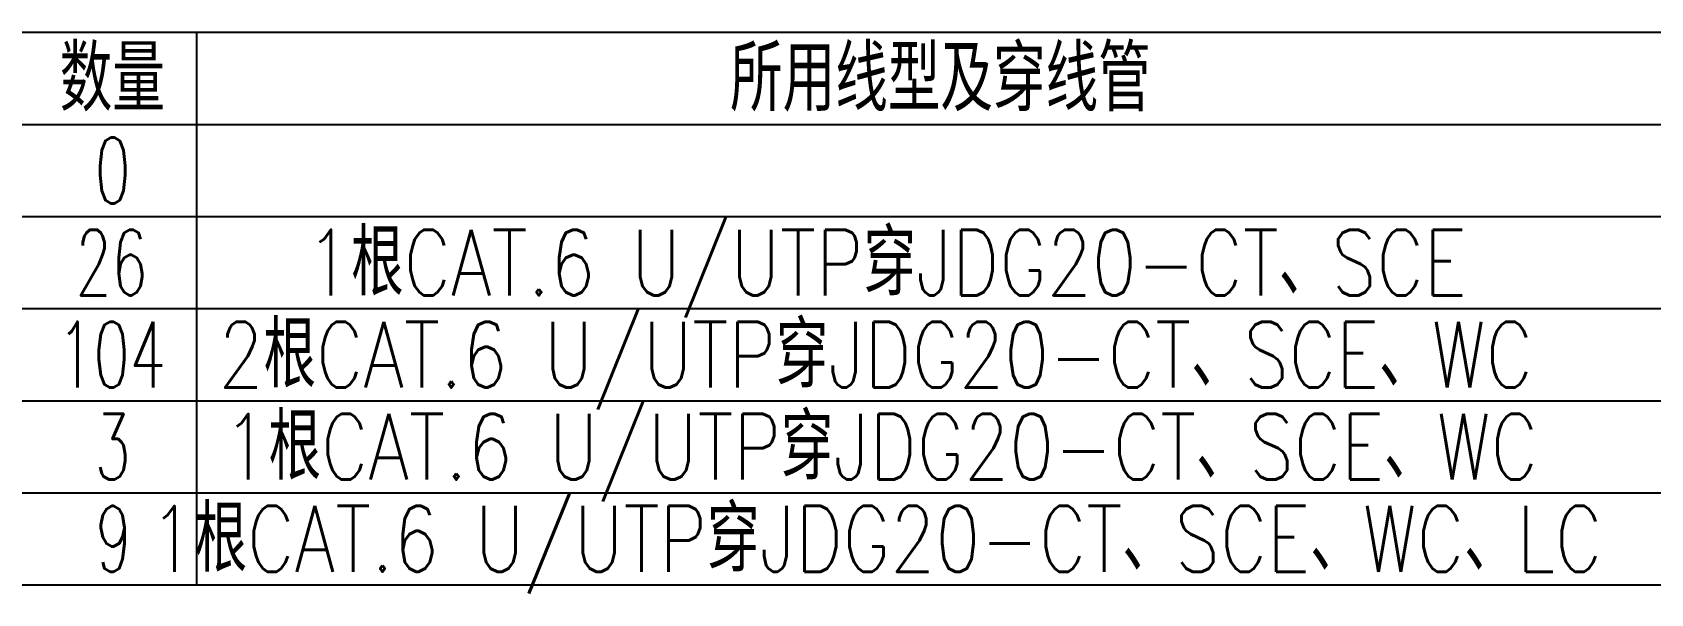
# Model space of a CAD drawing. Extents: x 1241380 to 1952554, y 1012187 to 1766051.
# Drawn here: x 1614576 to 1633041, y 1047620 to 1054020 of the extents above; entities that cross this region are included whole.
import ezdxf

# ---------------------------------------------------------------- set-up
doc = ezdxf.new("R2010")
doc.units = 0
doc.layers.add('TEL_TAB', color=7, linetype='Continuous')
doc.styles.add('_TEL_DIM', font='SIMPLEX', dxfattribs={"width": 0.8, "height": 3.5, "bigfont": 'HZTXT'})

msp = doc.modelspace()

# ---------------------------------------------------------------- linework, layer by layer
at = {"layer": 'TEL_TAB'}
msp.add_lwpolyline([(1594754.8, 1047720.2), (1648721.4, 1047720.2), (1648721.4, 1054020.2), (1594754.8, 1054020.2)], close=True, dxfattribs=at)
for points in [[(1616449.2, 1054020.2), (1616449.2, 1047720.2)], [(1594754.8, 1052970.2), (1648721.4, 1052970.2)], [(1594754.8, 1051920.2), (1648721.4, 1051920.2)], [(1594754.8, 1050870.2), (1648721.4, 1050870.2)], [(1594754.8, 1049820.2), (1648721.4, 1049820.2)], [(1594754.8, 1048770.2), (1648721.4, 1048770.2)]]:
    msp.add_lwpolyline(points, dxfattribs=at)

# ---------------------------------------------------------------- texts
at = {"layer": 'TEL_TAB', "style": '_TEL_DIM'}
for s, width, p in [('数量', 0.8, (1614888.1, 1053120.2)), ('所用线型及穿线管', 0.8, (1622537.4, 1053120.2)), ('0', 0.64, (1615285.6, 1052070.2)), ('1根CAT.6 U/UTP穿JDG20-CT、SCE', 0.8, (1617698.6, 1051020.2)), ('26', 0.64, (1615068.4, 1051020.2)), ('104', 0.64, (1614862.7, 1049970.2)), ('2根CAT.6 U/UTP穿JDG20-CT、SCE、WC', 0.8, (1616698.6, 1049970.2)), ('1根CAT.6 U/UTP穿JDG20-CT、SCE、WC', 0.8, (1616755.8, 1048920.2)), ('3', 0.64, (1615285.6, 1048920.2)), ('1根CAT.6 U/UTP穿JDG20-CT、SCE、WC、LC', 0.8, (1615912.9, 1047870.2)), ('9', 0.64, (1615297, 1047870.2))]:
    msp.add_text(s, height=750, dxfattribs=dict(at, width=width)).set_placement(p)

doc.saveas('drawing.dxf')
